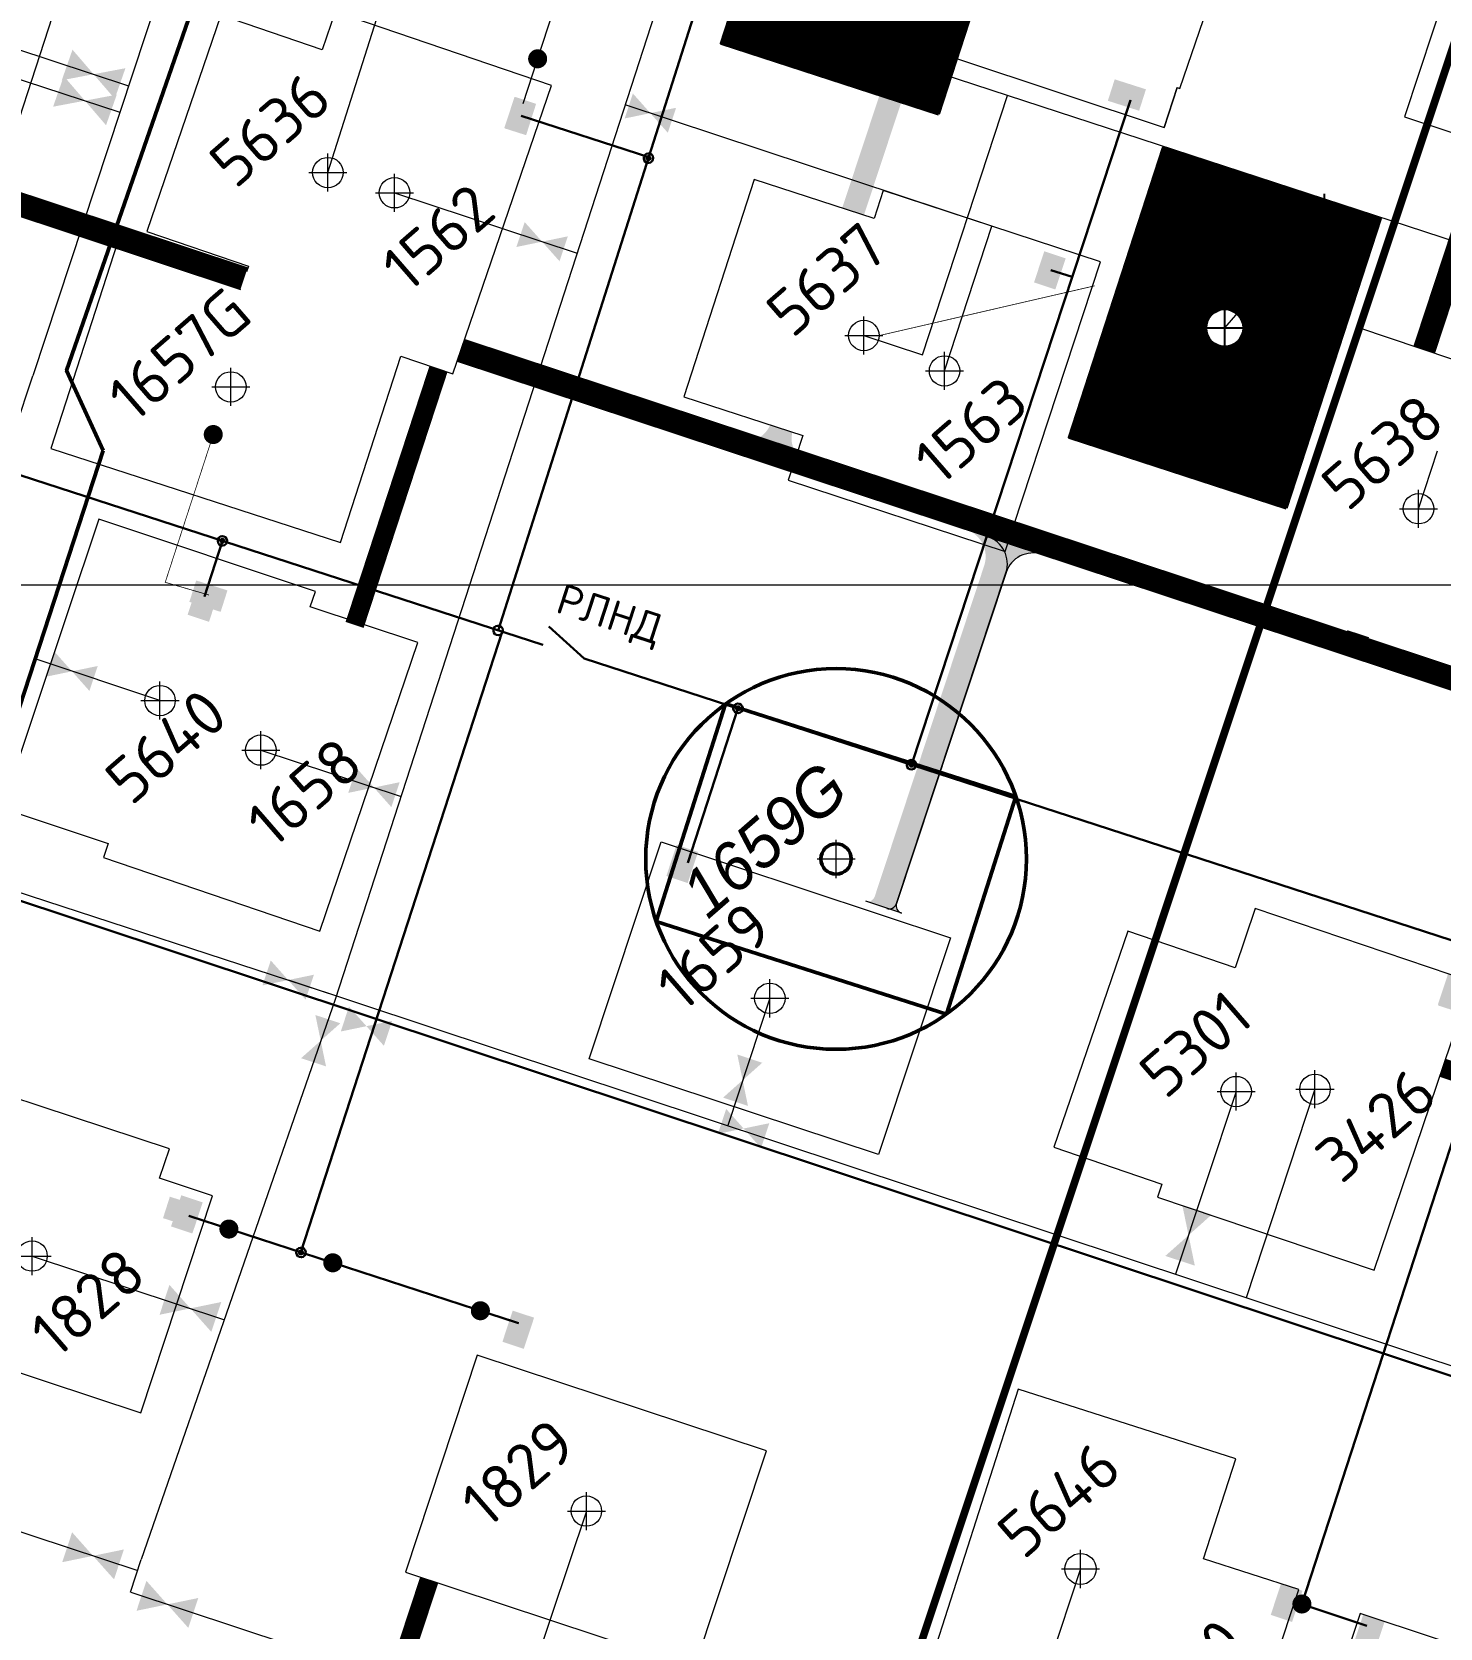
# Model space of a CAD drawing. Header units: millimetres. Extents: x 519 to 9564855, y -810 to 5021775.
# Drawn here: x 9537412.8 to 9537782.7, y 4997726 to 4998145.2 of the extents above; entities that cross this region are included whole.
import ezdxf
from ezdxf.enums import TextEntityAlignment as Align

# ---------------------------------------------------------------- set-up
doc = ezdxf.new("R2010")
doc.units = ezdxf.units.MM
doc.header["$LTSCALE"] = 2
doc.header["$MEASUREMENT"] = 0
doc.header["$PDMODE"] = 2
doc.header["$PDSIZE"] = 5
doc.linetypes.add('Punctir', pattern=[0.32, 0.16, -0.16])
for name, color, linetype in [('160 скважин на 2012 год', 7, 'Continuous'), ('Existing roads', 41, 'Continuous'), ('Injection lines', 164, 'Continuous'), ('OilColl&Flowlines', 3, 'Continuous'), ('Stage 9.Frame&Text', 7, 'Continuous'), ('Stage8 wlls text', 7, 'Continuous'), ('Скважины  2018 года', 7, 'Continuous'), ('Скважины 2017г', 221, 'Continuous'), ('Скважины 2019г.', 241, 'Continuous')]:
    doc.layers.add(name, color=color, linetype=linetype)
for name, color, linetype, lineweight in [('160 скважин на 2012 год - Электрика', 192, 'Continuous', 30), ('160 скважин на2012 год.Выкидные линии', 5, 'Continuous', 30), ('PPLINE_GAS', 4, 'GAS_LINE', 30), ('WELLS(drilled after 2000y)', 6, 'Continuous', 40), ('Скважины на 2022 год', 60, 'Continuous', 13), ('Скважины на 2023 год', 201, 'Continuous', 20), ('Скважины на 2024 год-125', 10, 'Continuous', 40), ('Скважины на 2026', 222, 'Continuous', 50), ('ТХ_Проект. НГ', 244, 'g_122_n', 50), ('Электро', 1, 'Continuous', 30), ('Электроснаб', 1, 'Continuous', 18), ('Электроснабжене', 1, 'Continuous', 18)]:
    doc.layers.add(name, color=color, linetype=linetype, lineweight=lineweight)
doc.styles.add('92051501$0$STANDARD', font='simplex.shx')
doc.styles.add('Elect', font='isocpeur.ttf')
doc.styles.add('GeoApp', font='', dxfattribs={"height": 1})
doc.styles.add('Line_GUGK', font='')
doc.styles.get("Standard").update_dxf_attribs({"font": 'isocpeur.ttf', "width": 0.5})
doc.styles.get('GeoApp').set_extended_font_data('D431', italic=True)
doc.styles.get('Line_GUGK').set_extended_font_data('Bm431', italic=True)
doc.linetypes.add('CAB', pattern='A,0.7,-0.43403,["K",Standard,S=0.9,R=0,X=-0.4,Y=-0.3],-0.8', length=1.93403)
doc.linetypes.add('g5_121_g', pattern='A,4,-0.4,["Г",GeoApp,S=1,R=0,X=0,Y=-0.5],-1.2,12', length=17.6)
doc.linetypes.add('g_122_n', pattern='A,2,-2,3,-0.6,["Н",Line_GUGK,S=2,R=0,X=0,Y=-1],-3,3,-2,8,-2,8,-2,6', length=41.6)
doc.linetypes.add('GAS_LINE', pattern='A,0.5,-0.2,["G",92051501$0$STANDARD,S=0.1,R=0,X=-0.1,Y=-0.05],-0.05', length=0.75)

# ---------------------------------------------------------------- blocks, each defined once
blk = doc.blocks.new('92051501$0$VALVE')
at = {"layer": 'OilColl&Flowlines'}
for points in [[(-5.97, -3.45), (-5.97, 3.45), (0, 0)], [(5.97, -3.45), (0, 0), (5.97, 3.45)]]:
    blk.add_solid(points, dxfattribs=at)

msp = doc.modelspace()

# ---------------------------------------------------------------- hatches: boundary and pattern name
at = {"layer": '160 скважин на 2012 год - Электрика', "lineweight": 0, "ltscale": 7.5}
for points in [[(9537545.1923, 4998126.3334), (9537539.56018, 4998128.12916), (9537536.9422, 4998119.91831), (9537542.57433, 4998118.12254)], [(9537455.91502, 4998001.16576), (9537454.11925, 4997995.53364), (9537462.33011, 4997992.91567), (9537464.12587, 4997998.54779)], [(9537790.43197, 4997895.91115), (9537784.79985, 4997897.70692), (9537782.18188, 4997889.49606), (9537787.814, 4997887.7003)], [(9537448.99256, 4997839.28797), (9537447.1968, 4997833.65585), (9537455.40765, 4997831.03788), (9537457.20341, 4997836.67)]]:
    msp.add_hatch(color=1, dxfattribs=at).paths.add_polyline_path(points)
at = {"layer": 'Existing roads', "lineweight": 0}
h = msp.add_hatch(color=256, dxfattribs=at)
edge = h.paths.add_edge_path()
edge.add_line((9537625.60412, 4998098.98967), (9537631.31345, 4998097.13673))
edge.add_line((9537631.31345, 4998097.13673), (9537645.50472, 4998140.02595))
edge.add_arc((9537647.40347, 4998139.39769), 2, 71.6915559, 161.6915558, ccw=False)
edge.add_line((9537648.03174, 4998141.29645), (9537638.53572, 4998144.4385))
edge.add_arc((9537637.90747, 4998142.53979), 1.99996, -18.3084441, 71.6915559, ccw=False)
edge.add_line((9537639.80619, 4998141.91153), (9537625.60412, 4998098.98967))
edge = h.paths.add_edge_path()
edge.add_line((9537612.48855, 4998040.1404), (9537606.71438, 4998042.01438))
edge.add_arc((9537599.85773, 4998045.05351), 7.5, 251.691556, 336.0952097, ccw=False)
edge.add_line((9537597.50173, 4998037.93317), (9537617.44096, 4998031.33564))
edge.add_arc((9537619.79695, 4998038.45598), 7.5, 167.0213289, 251.691556, ccw=False)
msp.add_hatch(color=256, dxfattribs=at).paths.add_polyline_path([(9537668.61209, 4998003.18177, -0.414213562), (9537678.08843, 4998007.94612), (9537658.1492, 4998014.54365, -0.414213562), (9537662.91355, 4998005.06732), (9537634.15537, 4997918.15358, -0.414213562), (9537631.62835, 4997916.88309), (9537641.12437, 4997913.74103, -0.414213562), (9537639.8539, 4997916.268)])
at = {"layer": 'Скважины на 2024 год-125', "linetype": 'ByBlock', "lineweight": 0, "true_color": 0xadddf7}
h = msp.add_hatch(dxfattribs=at)
h.set_pattern_fill('ANSI31', color=141, angle=90)
h.set_pattern_definition([(135, (14535377.59366, -4551686.20241), (-0.0883883476483, -0.0883883476483), [])])
h.paths.add_polyline_path([(9537650.87102, 4998123.68723), (9537675.59238, 4998199.77175), (9537618.52898, 4998218.31277), (9537593.80762, 4998142.22825)])
h.paths.add_polyline_path([(9537629.7, 4998171, -1), (9537639.7, 4998171, -1)], flags=16)
h = msp.add_hatch(dxfattribs=at)
h.set_pattern_fill('ANSI31', color=141, angle=90)
h.set_pattern_definition([(135, (14535468.99366, -4551789.70241), (-0.0883883476483, -0.0883883476483), [])])
h.paths.add_polyline_path([(9537742.27102, 4998020.18723), (9537766.99238, 4998096.27175), (9537709.92898, 4998114.81277), (9537685.20762, 4998038.72825)])
h.paths.add_polyline_path([(9537721.1, 4998067.5, -1), (9537731.1, 4998067.5, -1)], flags=16)
at = {"layer": 'Электро', "ltscale": 7.5}
msp.add_hatch(color=256, dxfattribs=at).paths.add_polyline_path([(9537697.18532, 4998132.79545), (9537695.38956, 4998127.16333), (9537703.60041, 4998124.54535), (9537705.39617, 4998130.17748)])
at = {"layer": 'Электро'}
for points in [[(9537536.84497, 4998120.03659), (9537542.4572, 4998118.17961), (9537545.16443, 4998126.36147), (9537539.5522, 4998128.21845)], [(9537675.98771, 4998079.44564), (9537681.59994, 4998077.58866), (9537684.30717, 4998085.77052), (9537678.69493, 4998087.6275)], [(9537453.65476, 4997992.15179), (9537459.26699, 4997990.2948), (9537461.97422, 4997998.47666), (9537456.36199, 4998000.33365)], [(9537579.41448, 4997923.52949), (9537585.02671, 4997921.67251), (9537587.73394, 4997929.85436), (9537582.1217, 4997931.71135)], [(9537782.08238, 4997889.76136), (9537787.69462, 4997887.90438), (9537790.40185, 4997896.08624), (9537784.78961, 4997897.94322)], [(9537449.29047, 4997831.47862), (9537454.9027, 4997829.62164), (9537457.60993, 4997837.80349), (9537451.9977, 4997839.66048)], [(9537536.35313, 4997801.18309), (9537541.96536, 4997799.32611), (9537544.67259, 4997807.50797), (9537539.06035, 4997809.36495)], [(9537738.17524, 4997729.44628), (9537743.78747, 4997727.5893), (9537746.4947, 4997735.77116), (9537740.88247, 4997737.62814)], [(9537759.796, 4997721.42677), (9537765.40823, 4997719.56978), (9537768.11546, 4997727.75164), (9537762.50323, 4997729.60863)]]:
    msp.add_hatch(color=256, dxfattribs=at).paths.add_polyline_path(points)
at = {"layer": 'Электроснаб', "lineweight": 0, "ltscale": 7.5}
msp.add_hatch(color=1, dxfattribs=at).paths.add_polyline_path([(9537697.18532, 4998132.79545), (9537695.38956, 4998127.16333), (9537703.60041, 4998124.54535), (9537705.39617, 4998130.17748)])
at = {"layer": 'Электроснаб', "lineweight": 0}
for points in [[(9537536.84497, 4998120.03659), (9537542.4572, 4998118.17961), (9537545.16443, 4998126.36147), (9537539.5522, 4998128.21845)], [(9537675.98771, 4998079.44564), (9537681.59994, 4998077.58866), (9537684.30717, 4998085.77052), (9537678.69493, 4998087.6275)], [(9537453.65476, 4997992.15179), (9537459.26699, 4997990.2948), (9537461.97422, 4997998.47666), (9537456.36199, 4998000.33365)], [(9537579.41448, 4997923.52949), (9537585.02671, 4997921.67251), (9537587.73394, 4997929.85436), (9537582.1217, 4997931.71135)], [(9537449.29047, 4997831.47862), (9537454.9027, 4997829.62164), (9537457.60993, 4997837.80349), (9537451.9977, 4997839.66048)], [(9537536.35313, 4997801.18309), (9537541.96536, 4997799.32611), (9537544.67259, 4997807.50797), (9537539.06035, 4997809.36495)]]:
    msp.add_hatch(color=1, dxfattribs=at).paths.add_polyline_path(points)
at = {"layer": 'Электроснабжене', "lineweight": 0, "ltscale": 7.5}
msp.add_hatch(color=1, dxfattribs=at).paths.add_polyline_path([(9537697.18532, 4998132.79545), (9537695.38956, 4998127.16333), (9537703.60041, 4998124.54535), (9537705.39617, 4998130.17748)])
at = {"layer": 'Электроснабжене', "lineweight": 0}
for points in [[(9537536.84497, 4998120.03659), (9537542.4572, 4998118.17961), (9537545.16443, 4998126.36147), (9537539.5522, 4998128.21845)], [(9537675.98771, 4998079.44564), (9537681.59994, 4998077.58866), (9537684.30717, 4998085.77052), (9537678.69493, 4998087.6275)], [(9537453.65476, 4997992.15179), (9537459.26699, 4997990.2948), (9537461.97422, 4997998.47666), (9537456.36199, 4998000.33365)], [(9537579.41448, 4997923.52949), (9537585.02671, 4997921.67251), (9537587.73394, 4997929.85436), (9537582.1217, 4997931.71135)], [(9537449.29047, 4997831.47862), (9537454.9027, 4997829.62164), (9537457.60993, 4997837.80349), (9537451.9977, 4997839.66048)], [(9537536.35313, 4997801.18309), (9537541.96536, 4997799.32611), (9537544.67259, 4997807.50797), (9537539.06035, 4997809.36495)]]:
    msp.add_hatch(color=1, dxfattribs=at).paths.add_polyline_path(points)

# ---------------------------------------------------------------- linework, layer by layer
at = {"color": 3, "linetype": 'ByBlock', "lineweight": 0, "ltscale": 200}
msp.add_lwpolyline([(9537652.5, 4998056.2), (9537664.90385, 4998094.20458), (9537568.5951, 4998126.10627)], dxfattribs=at)
at = {"layer": '160 скважин на 2012 год', "color": 0, "linetype": 'ByBlock', "lineweight": 0, "elevation": 0.00005}
for points in [[(9537713.6374, 4998130.63882), (9537714.32054, 4998130.40461), (9537739.18721, 4998202.93639), (9537682.11187, 4998221.26794), (9537674.72485, 4998200.05363)], [(9537509.69597, 4998060.08954), (9537523.3609, 4998055.41762), (9537549.25166, 4998131.14581), (9537492.45553, 4998150.56388), (9537489.01964, 4998140.51422)], [(9537615.24714, 4998039.24511), (9537611.40162, 4998027.54638), (9537668.424, 4998008.8031), (9537693.41504, 4998084.83294), (9537636.39266, 4998103.57623), (9537633.99042, 4998096.26793)], [(9537432.76437, 4997932.07777), (9537431.52149, 4997928.35242), (9537488.35657, 4997909.04861), (9537514.09497, 4997984.82871), (9537485.87468, 4997994.23987)], [(9537709.58964, 4997842.56567), (9537708.45148, 4997839.20854), (9537765.307, 4997819.96504), (9537790.965, 4997895.7724), (9537734.10948, 4997915.0159), (9537728.82557, 4997899.39882)], [(9537367.91963, 4997815.36506), (9537365.39218, 4997807.6859), (9537441.3727, 4997782.54532), (9537460.22814, 4997839.53072), (9537446.30568, 4997844.1359)], [(9537652.84075, 4997710.77937), (9537650.69218, 4997704.2859), (9537726.6727, 4997679.14532), (9537745.52814, 4997736.13072), (9537720.54892, 4997744.14873)]]:
    msp.add_lwpolyline(points, dxfattribs=at)
msp.add_lwpolyline([(9537510.85673, 4997740.65229), (9537586.83725, 4997715.51171), (9537605.69269, 4997772.49711), (9537529.71216, 4997797.63769)], close=True, dxfattribs=at)
at = {"layer": '160 скважин на 2012 год', "color": 0, "linetype": 'ByBlock', "lineweight": 0}
for centre in [(9537508, 4998103), (9537652.5, 4998056.2), (9537472.9, 4997956.6), (9537749.8, 4997867.5), (9537412.8, 4997823.7), (9537558.41, 4997756.71)]:
    msp.add_circle(centre, 4, dxfattribs=at)
for p in [(9537508, 4998103), (9537652.5, 4998056.2), (9537472.9, 4997956.6), (9537749.8, 4997867.5), (9537412.8, 4997823.7), (9537558.41, 4997756.71)]:
    msp.add_point(p, dxfattribs=at)
at = {"layer": '160 скважин на 2012 год - Электрика', "color": 1, "lineweight": 0, "ltscale": 7.5}
for p, q in [((9537559.00018, 4998179.53429), (9537541.7301, 4998126.38242)), ((9537539.37304, 4997806.58949), (9537454.91336, 4997833.90417, 0))]:
    msp.add_line(p, q, dxfattribs=at)
at = {"layer": '160 скважин на 2012 год - Электрика', "color": 1, "lineweight": 0, "ltscale": 7.5, "const_width": 2.5}
msp.add_lwpolyline([(9537544.41628, 4998138.57677, 1), (9537546.79392, 4998137.80423, 1)], format="xyb", close=True, dxfattribs=at)
at = {"layer": '160 скважин на 2012 год - Электрика', "color": 1, "linetype": 'ByBlock', "lineweight": 0, "ltscale": 80, "const_width": 2.5}
msp.add_lwpolyline([(9537459.14207, 4998039.49674, 1), (9537461.64207, 4998039.49674, 1)], format="xyb", close=True, dxfattribs=at)
at = {"layer": '160 скважин на 2012 год - Электрика', "color": 1, "linetype": 'ByBlock', "lineweight": 0, "ltscale": 200, "const_width": 0.2}
msp.add_lwpolyline([(9537459.30115, 4997997.32582), (9537447.77697, 4998000.67146), (9537460.39207, 4998039.49674)], dxfattribs=at)
at = {"layer": '160 скважин на 2012 год - Электрика', "color": 1, "lineweight": 0, "ltscale": 7.5, "const_width": 2.5, "elevation": 0}
for points in [[(9537463.31728, 4997831.17357, 1), (9537465.69492, 4997830.40103, 1)], [(9537490.60343, 4997822.30776, 1), (9537492.98107, 4997821.53522, 1)], [(9537529.37059, 4997809.71155, 1), (9537531.74823, 4997808.93901, 1)]]:
    msp.add_lwpolyline(points, format="xyb", close=True, dxfattribs=at)
at = {"layer": '160 скважин на2012 год.Выкидные линии', "color": 3, "linetype": 'ByBlock', "lineweight": 0, "ltscale": 80}
for points in [[(9537360, 4998157), (9537398.00042, 4998144.33802), (9537438.16907, 4998131.10571)], [(9537374.5042, 4998144.51478), (9537411.00042, 4998132.33802), (9537435.87313, 4998124.16686)], [(9537508, 4998103), (9537555.96263, 4998087.11267)], [(9537472.9, 4997956.6), (9537509.72833, 4997944.39781)], [(9537412.8, 4997823.7), (9537463.32521, 4997806.98213)], [(9537558.41, 4997756.71), (9537540.09265, 4997701.83546)]]:
    msp.add_lwpolyline(points, dxfattribs=at)
at = {"layer": '160 скважин на2012 год.Выкидные линии', "color": 3, "linetype": 'ByBlock', "lineweight": 0, "ltscale": 5}
msp.add_lwpolyline([(9537749.8, 4997867.5), (9537731.71861, 4997812.75089)], dxfattribs=at)
at = {"layer": 'Existing roads', "lineweight": 0}
for p, q in [((9537119.41355, 4998199.12395), (9537469.45875, 4998083.30034)), ((9537117.52875, 4998193.42768), (9537467.51762, 4998077.6227)), ((9537526.44693, 4998064.44398), (9538288.18722, 4997812.39792)), ((9537524.5058, 4998058.76635), (9538286.30243, 4997806.70164)), ((9537663.84774, 4998012.65811), (9537683.78697, 4998006.06058)), ((9537631.71563, 4997917.00959), (9537641.21164, 4997913.86753))]:
    msp.add_line(p, q, dxfattribs=at)
at = {"layer": 'Existing roads', "color": 0, "linetype": 'ByBlock', "lineweight": 0, "ltscale": 80}
msp.add_line((9533000, 4998000), (9548000, 4998000), dxfattribs=at)
at = {"layer": 'Existing roads', "lineweight": 0, "const_width": 6, "flags": 128}
for points in [[(9536729.94154, 4998219.80861), (9536837.07934, 4998201.64656), (9536884.28596, 4998197.5021), (9536933.61181, 4998201.16518), (9536979.09824, 4998208.21284), (9537049.7397, 4998210.39071), (9537119.02692, 4998196.16946), (9537468.51832, 4998080.54966)], [(9537525.50753, 4998061.69632), (9537761.33695, 4997983.67852), (9538311.4306, 4997801.58268), (9538357.36761, 4997940.41472)]]:
    msp.add_lwpolyline(points, dxfattribs=at)
at = {"layer": 'Existing roads', "linetype": 'ByBlock', "lineweight": 0, "const_width": 6, "flags": 128}
for points in [[(9537778.46042, 4998061.6752), (9537796.15331, 4998115.4099)], [(9537761.02958, 4997986.82483), (9537761.14444, 4997987.17198)]]:
    msp.add_lwpolyline(points, dxfattribs=at)
at = {"layer": 'Existing roads', "linetype": 'ByBlock', "lineweight": 0, "ltscale": 200, "const_width": 5, "elevation": 0.00005}
for points in [[(9537497.52271, 4997989.48268), (9537519.56281, 4998056.71616)], [(9537491.32085, 4997660.38089), (9537517.11098, 4997738.58287)]]:
    msp.add_lwpolyline(points, dxfattribs=at)
at = {"layer": 'Existing roads', "lineweight": 0, "flags": 128}
for points in [[(9537637.32689, 4997914.99754, 0.414213562), (9537639.85391, 4997916.26804), (9537668.61209, 4998003.18177, 0.414213562), (9537663.84774, 4998012.65811)], [(9537678.10959, 4998008.00829, 0.414213562), (9537668.63325, 4998003.24394), (9537639.87504, 4997916.33013, 0.414207454), (9537641.14552, 4997913.80319, 0.414207454)]]:
    msp.add_lwpolyline(points, format="xyb", dxfattribs=at)
at = {"layer": 'Existing roads', "linetype": 'ByBlock', "lineweight": 0, "ltscale": 200, "const_width": 5}
msp.add_lwpolyline([(9537783.33635, 4997873.14238), (9537831.56685, 4997857.11182)], dxfattribs=at)
at = {"layer": 'Injection lines', "lineweight": 0, "const_width": 2}
msp.add_lwpolyline([(9538002.93915, 4998791.93843), (9537461.50456, 4997167.6433)], dxfattribs=at)
at = {"layer": 'OilColl&Flowlines', "lineweight": 0}
for p, q in [((9537495.3493, 4998303.91733), (9537412.95706, 4998054.90931)), ((9536878.62076, 4998092.97611), (9537492.75691, 4997892.01085)), ((9537480.06083, 4997896.21084), (9538625.24429, 4997516.42147)), ((9537606.6, 4997891.4), (9537595.55411, 4997858.01683)), ((9537372.11914, 4997763.71132), (9537440.53953, 4997741.07225)), ((9537438.66112, 4997735.39526), (9537441.49757, 4997743.96766)), ((9537736.7062, 4997636.7796), (9537438.87026, 4997735.32812)), ((9537736.7062, 4997636.7796), (9537438.87026, 4997735.32812))]:
    msp.add_line(p, q, dxfattribs=at)
at = {"layer": 'OilColl&Flowlines', "color": 3, "linetype": 'ByBlock', "lineweight": 0, "ltscale": 200}
for p, q in [((9538183.59764, 4997960.33163), (9537459.9355, 4998196.92887)), ((9537729.1, 4997866.9), (9537713.18084, 4997818.89877))]:
    msp.add_line(p, q, dxfattribs=at)
at = {"layer": 'OilColl&Flowlines', "linetype": 'ByBlock', "lineweight": 0}
msp.add_line((9537490.5, 4998108.3), (9537513.06395, 4998179.55882), dxfattribs=at)
at = {"layer": 'OilColl&Flowlines', "linetype": 'ByBlock', "lineweight": 0, "ltscale": 50}
msp.add_line((9537293.94281, 4997695.2213), (9537412.95706, 4998054.90931, -0.00002), dxfattribs=at)
at = {"layer": 'OilColl&Flowlines', "lineweight": 0, "flags": 128}
for points in [[(9537593.96848, 4998204.42818), (9537492.44671, 4997891.05334)], [(9537492.44671, 4997891.05334), (9537441.49757, 4997743.96766)]]:
    msp.add_lwpolyline(points, dxfattribs=at)
at = {"layer": 'OilColl&Flowlines', "lineweight": 0}
for points in [[(9537423.4177, 4998140.58716), (9537428.96552, 4998134.13754), (9537420.60607, 4998132.5578)], [(9537421.13411, 4998133.63598), (9537426.68192, 4998127.18635), (9537418.32247, 4998125.60662)], [(9537437.32496, 4998135.71727), (9537434.51333, 4998127.68791), (9537428.96552, 4998134.13754)], [(9537435.04137, 4998128.76608), (9537432.22973, 4998120.73672), (9537426.68192, 4998127.18635)], [(9537446.28244, 4997808.27311), (9537448.88221, 4997816.13022), (9537454.38678, 4997809.95019)], [(9537459.89134, 4997803.77017), (9537454.38678, 4997809.95019), (9537462.49112, 4997811.62727)], [(9537420.71584, 4997743.27289), (9537423.31561, 4997751.13), (9537428.82018, 4997744.94998)], [(9537434.32474, 4997738.76995), (9537428.82018, 4997744.94998), (9537436.92452, 4997746.62706)], [(9537440.23707, 4997730.5172), (9537442.83684, 4997738.37431), (9537448.34141, 4997732.19429)], [(9537453.84597, 4997726.01426), (9537448.34141, 4997732.19429), (9537456.44575, 4997733.87137)]]:
    msp.add_solid(points, dxfattribs=at)
at = {"layer": 'OilColl&Flowlines', "linetype": 'ByBlock', "lineweight": 0}
for points in [[(9537722.67182, 4997834.57909), (9537716.58225, 4997829.15509), (9537714.92972, 4997837.14081)], [(9537718.23479, 4997821.16937), (9537710.49269, 4997823.73109), (9537716.58225, 4997829.15509)]]:
    msp.add_solid(points, dxfattribs=at)
at = {"layer": 'PPLINE_GAS', "linetype": 'g5_121_g'}
msp.add_lwpolyline([(9534778.5479, 4998536.78098), (9534874.18051, 4998503.20616), (9535072.84513, 4998402.39372), (9535451.90206, 4998298.75678), (9537303.35592, 4997704.5983), (9537377.97521, 4997927.57471), (9538200.14956, 4997654.43587), (9538214.55082, 4997649.50142), (9538234.24131, 4997643.04917), (9538590.1015, 4997520.55902), (9539125.3331, 4997334.13457), (9539210.91174, 4997304.42884), (9539345.38339, 4997257.75155), (9539456.46224, 4997220.86465), (9539620.38329, 4997166.42999), (9539867.53158, 4997084.35735), (9540014.59686, 4997034.46686), (9540009.45675, 4997018.26256), (9541300.177, 4996571.493), (9541398.857, 4996623.815), (9541532.03867, 4997015.00349), (9541563.89422, 4997108.93401), (9541575.96726, 4997105.29839)], dxfattribs=at)
at = {"layer": 'Stage 9.Frame&Text', "color": 0, "lineweight": 0, "elevation": 0.00005}
msp.add_lwpolyline([(9537469.60929, 4998083.74064), (9537469.09523, 4998082.23708)], dxfattribs=at)
at = {"layer": 'Stage8 wlls text', "color": 0, "linetype": 'ByBlock', "lineweight": 0}
msp.add_lwpolyline([(9537655.62248, 4998138.31075), (9537655.62248, 4998138.31075), (9537655.62248, 4998138.31075), (9537710.16254, 4998120.13702), (9537713.6374, 4998130.63882)], dxfattribs=at)
at = {"layer": 'WELLS(drilled after 2000y)', "color": 0, "lineweight": 0}
msp.add_line((9537713.6374, 4998130.63882), (9537710.16254, 4998120.13702), dxfattribs=at)
at = {"layer": 'WELLS(drilled after 2000y)', "color": 0, "linetype": 'ByBlock', "lineweight": 0}
for p, q in [((9537559.18202, 4997875.4776), (9537578.03745, 4997932.46299)), ((9537578.03745, 4997932.46299), (9537654.01798, 4997907.32241)), ((9537654.01798, 4997907.32241), (9537635.16254, 4997850.33702)), ((9537635.16254, 4997850.33702), (9537559.18202, 4997875.4776))]:
    msp.add_line(p, q, dxfattribs=at)
msp.add_circle((9537606.6, 4997891.4), 4, dxfattribs=at)
at = {"layer": 'WELLS(drilled after 2000y)', "color": 0, "linetype": 'ByBlock', "lineweight": 0, "ltscale": 80}
msp.add_point((9537606.6, 4997891.4), dxfattribs=at)
at = {"layer": 'Скважины  2018 года', "color": 3, "lineweight": 0, "ltscale": 50}
msp.add_line((9537446.4, 4997969.6), (9537413.64296, 4997980.57734, -23.5491), dxfattribs=at)
at = {"layer": 'Скважины  2018 года', "color": 3, "linetype": 'ByBlock', "lineweight": 0, "ltscale": 50}
msp.add_line((9537688.2, 4997741.5), (9537661.75571, 4997661.57936), dxfattribs=at)
at = {"layer": 'Скважины  2018 года', "color": 0, "linetype": 'ByBlock', "lineweight": 0}
for points in [[(9537489.01964, 4998140.51422), (9537462.36671, 4998149.63423), (9537442.94182, 4998092.86563), (9537469.60929, 4998083.74064)], [(9537485.87468, 4997994.23987), (9537487.2136, 4997998.25474), (9537430.29526, 4998017.23638), (9537404.9864, 4997941.34526), (9537432.78451, 4997932.07105)], [(9537720.54892, 4997744.14873), (9537728.98353, 4997770.42583), (9537671.85059, 4997788.75142), (9537647.41647, 4997712.57417), (9537652.84075, 4997710.77937)]]:
    msp.add_lwpolyline(points, dxfattribs=at)
for centre, radius in [((9537490.5, 4998108.3), 4), ((9537446.4, 4997969.6), 4), ((9537688.2, 4997741.5), 4.0951)]:
    msp.add_circle(centre, radius, dxfattribs=at)
for p in [(9537490.5, 4998108.3), (9537446.4, 4997969.6), (9537688.2, 4997741.5)]:
    msp.add_point(p, dxfattribs=at)
at = {"layer": 'Скважины 2017г', "color": 0, "linetype": 'ByBlock', "lineweight": 0}
for points in [[(9537811.86909, 4998173.43415), (9537792.13745, 4998179.96299), (9537773.28202, 4998122.97759), (9537849.26255, 4998097.83701), (9537850.33091, 4998101.06586)], [(9537801.23977, 4997716.6593), (9537761.63745, 4997729.76299), (9537742.78202, 4997672.77759), (9537782.64774, 4997659.58675), (9537782.71192, 4997659.7831)]]:
    msp.add_lwpolyline(points, dxfattribs=at)
at = {"layer": 'Скважины 2017г', "color": 3, "linetype": 'ByBlock', "lineweight": 0, "ltscale": 5}
for points in [[(9537646.7249, 4998060.45692), (9537668.99655, 4998128.57754)], [(9537631.3, 4998065.5), (9537646.7249, 4998060.45692)]]:
    msp.add_lwpolyline(points, dxfattribs=at)
at = {"layer": 'Скважины 2017г', "color": 0, "linetype": 'ByBlock', "lineweight": 0, "elevation": 0.00005}
msp.add_lwpolyline([(9537633.99105, 4998096.26985), (9537602.49228, 4998106.49051), (9537583.96322, 4998049.39816), (9537615.24777, 4998039.24703)], dxfattribs=at)
at = {"layer": 'Скважины 2017г', "color": 1, "linetype": 'CAB', "lineweight": 0, "ltscale": 2, "const_width": 0.2}
msp.add_lwpolyline([(9537635.3951, 4998065.5), (9537691.91725, 4998078.55508)], dxfattribs=at)
at = {"layer": 'Скважины 2017г', "color": 0, "linetype": 'ByBlock', "lineweight": 0}
msp.add_circle((9537631.3, 4998065.5), 4, dxfattribs=at)
msp.add_point((9537631.3, 4998065.5), dxfattribs=at)
at = {"layer": 'Скважины 2019г.', "color": 3, "linetype": 'Punctir', "lineweight": 0, "ltscale": 50}
msp.add_line((9537777, 4998020), (9537798.6408, 4998086.19109), dxfattribs=at)
at = {"layer": 'Скважины 2019г.', "color": 0, "linetype": 'ByBlock', "lineweight": 0}
for points in [[(9537813.02561, 4998032.97528), (9537818.1921, 4998048.34098), (9537761.32645, 4998067.47989), (9537735.8079, 4997991.65902), (9537792.67355, 4997972.52011), (9537793.87798, 4997976.08381)], [(9537728.82387, 4997899.3994), (9537700.66671, 4997909.03423), (9537681.24182, 4997852.26563), (9537709.58964, 4997842.56567)], [(9537446.30568, 4997844.1359), (9537448.87238, 4997851.89556), (9537372.87999, 4997876.89872), (9537354.12762, 4997819.90444), (9537367.91963, 4997815.36506)]]:
    msp.add_lwpolyline(points, dxfattribs=at)
for centre in [(9537777, 4998020), (9537729.1, 4997866.9)]:
    msp.add_circle(centre, 4, dxfattribs=at)
for p in [(9537777, 4998020), (9537729.1, 4997866.9)]:
    msp.add_point(p, dxfattribs=at)
at = {"layer": 'Скважины на 2022 год', "color": 0, "linetype": 'ByBlock'}
msp.add_lwpolyline([(9537329.44952, 4998135.40811), (9537325.68723, 4998123.82898), (9537401.77175, 4998099.10762), (9537420.31277, 4998156.17102), (9537403.70161, 4998161.56831)], dxfattribs=at)
at = {"layer": 'Скважины на 2023 год', "color": 0, "linetype": 'ByBlock', "lineweight": 0}
msp.add_lwpolyline([(9537469.09523, 4998082.23708), (9537436.24343, 4998092.91128), (9537417.70241, 4998035.84789), (9537493.78693, 4998011.12653), (9537509.69597, 4998060.08954)], dxfattribs=at)
msp.add_circle((9537465, 4998052), 4, dxfattribs=at)
msp.add_point((9537465, 4998052), dxfattribs=at)
at = {"layer": 'Скважины на 2024 год-125', "color": 0, "lineweight": 15}
msp.add_line((9537752.3, 4998097.7), (9537726.06, 4998067.5), dxfattribs=at)
at = {"layer": 'Скважины на 2024 год-125'}
for points in [[(9537650.87102, 4998123.68723), (9537675.59238, 4998199.77175), (9537618.52898, 4998218.31277), (9537593.80762, 4998142.22825)], [(9537742.27102, 4998020.18723), (9537766.99238, 4998096.27175), (9537709.92898, 4998114.81277), (9537685.20762, 4998038.72825)]]:
    msp.add_lwpolyline(points, close=True, dxfattribs=at)
at = {"layer": 'Скважины на 2024 год-125', "ltscale": 50}
msp.add_circle((9537726.1, 4998067.5), 5, dxfattribs=at)
at = {"layer": 'Скважины на 2024 год-125', "lineweight": 25}
for p in [(9537752.3, 4998097.7), (9537726.1, 4998067.5)]:
    msp.add_point(p, dxfattribs=at)
at = {"layer": 'Скважины на 2026', "linetype": 'ByBlock', "ltscale": 50}
msp.add_lwpolyline([(9537576.77535, 4997911.56949), (9537652.998, 4997887.27736), (9537671.2171, 4997944.44435), (9537594.99445, 4997968.73648)], close=True, dxfattribs=at)
msp.add_circle((9537623.99811, 4997928.00346), 50, dxfattribs=at)
at = {"layer": 'Скважины на 2026', "linetype": 'ByBlock'}
msp.add_circle((9537623.99811, 4997928.00346), 4, dxfattribs=at)
at = {"layer": 'Скважины на 2026', "linetype": 'ByBlock', "lineweight": 0}
msp.add_point((9537624, 4997928), dxfattribs=at)
at = {"layer": 'ТХ_Проект. НГ', "color": 3, "linetype": 'ByBlock', "ltscale": 0.3}
for points, elevation in [([(9537431.46565, 4998035.28342), (9537421.84633, 4998056.3501), (9537496.74458, 4998271.97867)], -1.3586), ([(9537431.46565, 4998035.28342), (9537404.42339, 4997952.27823)], -23.5491)]:
    msp.add_lwpolyline(points, dxfattribs=dict(at, elevation=elevation))
at = {"layer": 'Электро', "ltscale": 0.05}
for p, q in [((9537535.22066, 4997988.03109, 0), (9537595.58252, 4998177.66775, 0)), ((9537701.34466, 4998127.31812), (9537643.79058, 4997952.75458, 0)), ((9537308.06076, 4998061.83981), (9537546.96076, 4997984.2165, 0)), ((9537557.82893, 4997980.68521), (9537893.64606, 4997871.57161))]:
    msp.add_line(p, q, dxfattribs=at)
at = {"layer": 'Электро', "ltscale": 25}
for p, q in [((9537541.29175, 4998123.23579), (9537574.79199, 4998112.3509)), ((9537680.43448, 4998082.64484), (9537686.05736, 4998080.95119, 0)), ((9537458.05408, 4997996.95042), (9537462.80151, 4998011.56149)), ((9537598.22866, 4997967.55855, 0), (9537585.03207, 4997926.94365, 0)), ((9537746.36339, 4997732.298, 0), (9537801.36791, 4997901.554, 0)), ((9537453.9384, 4997834.23972), (9537540.55217, 4997806.0972))]:
    msp.add_line(p, q, dxfattribs=at)
at = {"layer": 'Электро'}
for p, q in [((9537483.36315, 4997824.67904, 0), (9537536.32521, 4997987.6795, 0)), ((9537557.82893, 4997980.68521), (9537548.54528, 4997989.09313, 0))]:
    msp.add_line(p, q, dxfattribs=at)
at = {"layer": 'Электро', "ltscale": 50}
msp.add_line((9537746.36339, 4997732.298, 0), (9537763.4177, 4997726.58852), dxfattribs=at)
at = {"layer": 'Электро', "ltscale": 7.5, "const_width": 2.5, "elevation": 0}
msp.add_lwpolyline([(9537745.17457, 4997732.68427, 1), (9537747.55221, 4997731.91173, 1)], format="xyb", close=True, dxfattribs=at)
at = {"layer": 'Электро'}
for centre, radius, start, end in [((9537574.70999, 4998112.09328, 0), 1.25, 342, 162), ((9537574.70999, 4998112.09328, 0), 1.25, 162, 342), ((9537574.70999, 4998112.09328, 0), 0.5, 161.9999999, 341.9999999), ((9537574.70999, 4998112.09328, 0), 0.5, 341.9999999, 161.9999999), ((9537462.80151, 4998011.56149), 1.25, 342, 162), ((9537462.80151, 4998011.56149), 0.5, 342, 162), ((9537462.80151, 4998011.56149), 1.25, 162, 342), ((9537462.80151, 4998011.56149), 0.5, 162, 342), ((9537535.22066, 4997988.03109, 0), 1.25, 162, 342), ((9537535.22066, 4997988.03109, 0), 1.25, 342, 162), ((9537598.22866, 4997967.55855, 0), 1.25, 162, 342), ((9537598.22866, 4997967.55855, 0), 1.25, 342, 162), ((9537598.22866, 4997967.55855, 0), 0.5, 161.9999999, 341.9999999), ((9537598.22866, 4997967.55855, 0), 0.5, 341.9999999, 161.9999999), ((9537643.79058, 4997952.75458, 0), 1.25, 342, 162), ((9537643.79058, 4997952.75458, 0), 1.25, 162, 342), ((9537643.79058, 4997952.75458, 0), 0.5, 161.9999999, 341.9999999), ((9537643.79058, 4997952.75458, 0), 0.5, 341.9999999, 161.9999999), ((9537483.45462, 4997824.64932), 1.25, 162, 342), ((9537483.45462, 4997824.64932), 1.25, 342, 162), ((9537483.45462, 4997824.64932), 0.5, 162.0000001, 342.0000001), ((9537483.45462, 4997824.64932), 0.5, 342.0000001, 162.0000001)]:
    msp.add_arc(centre, radius, start, end, dxfattribs=at)
at = {"layer": 'Электроснаб', "color": 1, "lineweight": 0, "ltscale": 0.05}
for p, q in [((9537535.22066, 4997988.03109, 0), (9537595.58252, 4998177.66775, 0)), ((9537701.34466, 4998127.31812), (9537643.79058, 4997952.75458, 0)), ((9537308.06076, 4998061.83981), (9537546.96076, 4997984.2165, 0)), ((9537557.82893, 4997980.68521), (9537893.64606, 4997871.57161))]:
    msp.add_line(p, q, dxfattribs=at)
at = {"layer": 'Электроснаб', "color": 1, "lineweight": 0, "ltscale": 25}
for p, q in [((9537541.29175, 4998123.23579), (9537574.79199, 4998112.3509)), ((9537680.43448, 4998082.64484), (9537686.05736, 4998080.95119, 0)), ((9537458.05408, 4997996.95042), (9537462.80151, 4998011.56149)), ((9537598.22866, 4997967.55855, 0), (9537585.03207, 4997926.94365, 0)), ((9537453.9384, 4997834.23972), (9537540.55217, 4997806.0972))]:
    msp.add_line(p, q, dxfattribs=at)
at = {"layer": 'Электроснаб', "color": 1, "lineweight": 0}
for p, q in [((9537483.36315, 4997824.67904, 0), (9537536.32521, 4997987.6795, 0)), ((9537557.82893, 4997980.68521), (9537548.54528, 4997989.09313, 0))]:
    msp.add_line(p, q, dxfattribs=at)
for centre, radius, start, end in [((9537574.70999, 4998112.09328, 0), 1.25, 342, 162), ((9537574.70999, 4998112.09328, 0), 1.25, 162, 342), ((9537574.70999, 4998112.09328, 0), 0.5, 161.9999999, 341.9999999), ((9537574.70999, 4998112.09328, 0), 0.5, 341.9999999, 161.9999999), ((9537462.80151, 4998011.56149), 1.25, 342, 162), ((9537462.80151, 4998011.56149), 0.5, 342, 162), ((9537462.80151, 4998011.56149), 1.25, 162, 342), ((9537462.80151, 4998011.56149), 0.5, 162, 342), ((9537535.22066, 4997988.03109, 0), 1.25, 162, 342), ((9537535.22066, 4997988.03109, 0), 1.25, 342, 162), ((9537598.22866, 4997967.55855, 0), 1.25, 162, 342), ((9537598.22866, 4997967.55855, 0), 1.25, 342, 162), ((9537598.22866, 4997967.55855, 0), 0.5, 161.9999999, 341.9999999), ((9537598.22866, 4997967.55855, 0), 0.5, 341.9999999, 161.9999999), ((9537643.79058, 4997952.75458, 0), 1.25, 342, 162), ((9537643.79058, 4997952.75458, 0), 1.25, 162, 342), ((9537643.79058, 4997952.75458, 0), 0.5, 161.9999999, 341.9999999), ((9537643.79058, 4997952.75458, 0), 0.5, 341.9999999, 161.9999999), ((9537483.45462, 4997824.64932), 1.25, 162, 342), ((9537483.45462, 4997824.64932), 1.25, 342, 162), ((9537483.45462, 4997824.64932), 0.5, 162.0000001, 342.0000001), ((9537483.45462, 4997824.64932), 0.5, 342.0000001, 162.0000001)]:
    msp.add_arc(centre, radius, start, end, dxfattribs=at)
at = {"layer": 'Электроснабжене', "color": 1, "lineweight": 0, "ltscale": 0.05}
for p, q in [((9537535.22066, 4997988.03109, 0), (9537595.58252, 4998177.66775, 0)), ((9537701.34466, 4998127.31812), (9537643.79058, 4997952.75458, 0)), ((9537308.06076, 4998061.83981), (9537546.96076, 4997984.2165, 0)), ((9537557.82893, 4997980.68521), (9537893.64606, 4997871.57161))]:
    msp.add_line(p, q, dxfattribs=at)
at = {"layer": 'Электроснабжене', "color": 1, "lineweight": 0, "ltscale": 25}
for p, q in [((9537541.29175, 4998123.23579), (9537574.79199, 4998112.3509)), ((9537680.43448, 4998082.64484), (9537686.05736, 4998080.95119, 0)), ((9537458.05408, 4997996.95042), (9537462.80151, 4998011.56149)), ((9537598.22866, 4997967.55855, 0), (9537585.03207, 4997926.94365, 0)), ((9537453.9384, 4997834.23972), (9537540.55217, 4997806.0972))]:
    msp.add_line(p, q, dxfattribs=at)
at = {"layer": 'Электроснабжене', "color": 1, "lineweight": 0}
for p, q in [((9537483.36315, 4997824.67904, 0), (9537536.32521, 4997987.6795, 0)), ((9537557.82893, 4997980.68521), (9537548.54528, 4997989.09313, 0))]:
    msp.add_line(p, q, dxfattribs=at)
for centre, radius, start, end in [((9537574.70999, 4998112.09328, 0), 1.25, 342, 162), ((9537574.70999, 4998112.09328, 0), 1.25, 162, 342), ((9537574.70999, 4998112.09328, 0), 0.5, 161.9999999, 341.9999999), ((9537574.70999, 4998112.09328, 0), 0.5, 341.9999999, 161.9999999), ((9537462.80151, 4998011.56149), 1.25, 342, 162), ((9537462.80151, 4998011.56149), 0.5, 342, 162), ((9537462.80151, 4998011.56149), 1.25, 162, 342), ((9537462.80151, 4998011.56149), 0.5, 162, 342), ((9537535.22066, 4997988.03109, 0), 1.25, 162, 342), ((9537535.22066, 4997988.03109, 0), 1.25, 342, 162), ((9537598.22866, 4997967.55855, 0), 1.25, 162, 342), ((9537598.22866, 4997967.55855, 0), 1.25, 342, 162), ((9537598.22866, 4997967.55855, 0), 0.5, 161.9999999, 341.9999999), ((9537598.22866, 4997967.55855, 0), 0.5, 341.9999999, 161.9999999), ((9537643.79058, 4997952.75458, 0), 1.25, 342, 162), ((9537643.79058, 4997952.75458, 0), 1.25, 162, 342), ((9537643.79058, 4997952.75458, 0), 0.5, 161.9999999, 341.9999999), ((9537643.79058, 4997952.75458, 0), 0.5, 341.9999999, 161.9999999), ((9537483.45462, 4997824.64932), 1.25, 162, 342), ((9537483.45462, 4997824.64932), 1.25, 342, 162), ((9537483.45462, 4997824.64932), 0.5, 162.0000001, 342.0000001), ((9537483.45462, 4997824.64932), 0.5, 342.0000001, 162.0000001)]:
    msp.add_arc(centre, radius, start, end, dxfattribs=at)

# ---------------------------------------------------------------- block references
at = {"layer": 'OilColl&Flowlines', "lineweight": 0}
for p, rotation in [((9537575.21164, 4998123.91458), 341.6915559985447), ((9537546.77632, 4998090.15558), 341.6915559985447), ((9537423.28003, 4997977.29247, -11.77455), 341.6915559985447), ((9537502.59749, 4997946.76289), 341.6915559985447), ((9537480.07581, 4997896.19402), 341.6915559985446), ((9537488.61948, 4997880.25834), 251.6915560660597), ((9537500.63434, 4997884.07796), 341.6915559985446), ((9537599.45284, 4997869.88641), 251.6915560660597), ((9537599.70953, 4997857.19567), 341.6915559985446)]:
    msp.add_blockref('92051501$0$VALVE', p, dxfattribs=dict(at, rotation=rotation))

# ---------------------------------------------------------------- texts
at = {"layer": '160 скважин на 2012 год', "color": 0, "linetype": 'ByBlock', "lineweight": 0, "style": 'Elect'}
for s, p in [('1562', (9537511.49087, 4998076.35316)), ('1563', (9537651.36063, 4998025.6269)), ('1658', (9537476.04847, 4997930.35646)), ('3426', (9537756.77637, 4997842.33626)), ('1828', (9537419.18441, 4997796.42216)), ('1829', (9537532.29007, 4997751.70895)), ('1830', (9537708.44129, 4997699.38236))]:
    msp.add_text(s, height=12, rotation=41, dxfattribs=at).set_placement(p)
at = {"layer": 'WELLS(drilled after 2000y)', "color": 0, "linetype": 'ByBlock', "lineweight": 0, "style": 'Elect'}
msp.add_text('1659', height=12, rotation=41, dxfattribs=at).set_placement((9537583.67918, 4997887.35606))
at = {"layer": 'Скважины  2018 года', "color": 0, "linetype": 'ByBlock', "lineweight": 0, "style": 'Elect'}
for s, p in [('5636', (9537466.20704, 4998103.73658)), ('5640', (9537438.85707, 4997941.69496)), ('5646', (9537673.23045, 4997743.64239))]:
    msp.add_text(s, height=12, rotation=41, dxfattribs=at).set_placement(p)
at = {"layer": 'Скважины 2017г', "color": 0, "linetype": 'ByBlock', "lineweight": 0, "style": 'Elect'}
msp.add_text('5637', height=12, rotation=41, dxfattribs=at).set_placement((9537612.51613, 4998064.51205))
at = {"layer": 'Скважины 2019г.', "color": 0, "linetype": 'ByBlock', "lineweight": 0, "style": 'Elect'}
for s, p in [('5638', (9537758.33694, 4998018.93019)), ('5301', (9537710.49085, 4997864.57104))]:
    msp.add_text(s, height=12, rotation=41, dxfattribs=at).set_placement(p)
at = {"layer": 'Скважины на 2023 год', "color": 0, "linetype": 'ByBlock', "lineweight": 0, "style": 'Elect'}
msp.add_text('1657G', height=12, rotation=41, dxfattribs=at).set_placement((9537439.59861, 4998042.19249))
at = {"layer": 'Скважины на 2024 год-125', "lineweight": 0, "style": 'Line_GUGK'}
msp.add_text('4384G', height=14, rotation=24.5360476, dxfattribs=at).set_placement((9537701.95278, 4998057.52302), align=Align.BOTTOM_LEFT)
at = {"layer": 'Скважины на 2026', "linetype": 'ByBlock', "style": 'Line_GUGK'}
msp.add_text('1659G', height=12.5, rotation=41, dxfattribs=at).set_placement((9537590.28013, 4997911.94361))
at = {"layer": 'Электро'}
msp.add_text('РЛНД', height=8, rotation=342, dxfattribs=at).set_placement((9537549.93502, 4997992.93347))
at = {"layer": 'Электроснаб', "color": 1, "lineweight": 0}
msp.add_text('РЛНД', height=8, rotation=342, dxfattribs=at).set_placement((9537549.93502, 4997992.93347))
at = {"layer": 'Электроснабжене', "color": 1, "lineweight": 0}
msp.add_text('РЛНД', height=8, rotation=342, dxfattribs=at).set_placement((9537549.93502, 4997992.93347))

doc.saveas('drawing.dxf')
